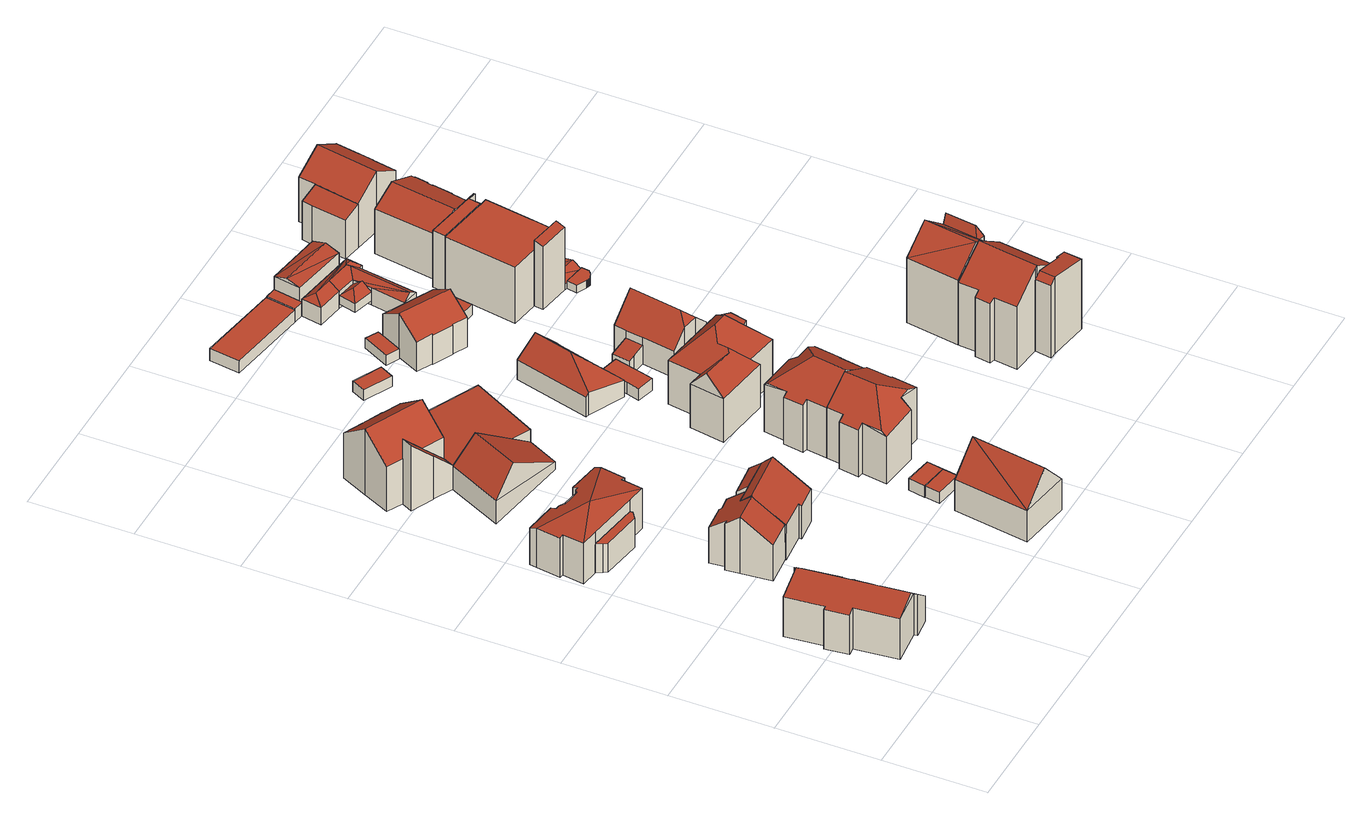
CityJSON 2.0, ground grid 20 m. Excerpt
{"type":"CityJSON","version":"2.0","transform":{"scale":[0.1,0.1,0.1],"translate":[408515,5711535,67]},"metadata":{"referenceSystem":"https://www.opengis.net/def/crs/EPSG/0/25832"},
"CityObjects":{
"building1":{"type":"Building","attributes":{"Gemeindeschluessel":"05978036","Geometrietyp2DReferenz":"3000","function":"31001_1000","roofType":"5000","measuredHeight":10},"geometry":[{"type":"MultiSurface","lod":"2","boundaries":[[[0,1,2,3]],[[1,4,5,2]],[[4,6,7,5]],[[6,8,9,7]],[[8,10,11,9]],[[10,12,13,11]],[[12,14,15,13]],[[14,16,17,15]],[[16,18,19,17]],[[18,20,21,19]],[[20,22,23,21]],[[22,24,25,23]],[[24,26,27,25]],[[26,28,29,27]],[[28,30,31,29]],[[30,32,33,31]],[[32,34,35,33]],[[34,36,37,35]],[[36,38,39,37]],[[38,40,41,39]],[[40,42,43,41]],[[42,0,3,43]],[[24,22,44,45,32,30,28,26]],[[44,20,18,16,14,12,10,8,6,4,1,0,42,40,38,36,34,45]],[[22,20,44]],[[34,32,45]],[[3,2,5,7,9,11,13,15,17,19,21,23,25,27,29,31,33,35,37,39,41,43]]],"semantics":{"surfaces":[{"type":"WallSurface"},{"type":"RoofSurface"},{"type":"GroundSurface"}],"values":[0,0,0,0,0,0,0,0,0,0,0,0,0,0,0,0,0,0,0,0,0,0,1,1,0,0,2]}}]},
"building2":{"type":"Building","attributes":{"Gemeindeschluessel":"05978036","Geometrietyp2DReferenz":"3000","function":"31001_1000"},"children":["building2-1","building2-2"]},
"building2-1":{"type":"BuildingPart","attributes":{"roofType":"1000","measuredHeight":6.29},"parents":["building2"],"geometry":[{"type":"MultiSurface","lod":"2","boundaries":[[[46,47,48,49]],[[47,50,51,48]],[[50,52,53,51]],[[52,54,55,53]],[[54,56,57,55]],[[56,54,52,50,47,46]],[[49,48,51,53,55,57]],[[49,57,56,46]]],"semantics":{"surfaces":[{"type":"WallSurface"},{"type":"RoofSurface"},{"type":"GroundSurface"},{"type":"ClosureSurface"}],"values":[0,0,0,0,0,1,2,3]}}]},
"building2-2":{"type":"BuildingPart","attributes":{"roofType":"3500","measuredHeight":10.46},"parents":["building2"],"geometry":[{"type":"MultiSurface","lod":"2","boundaries":[[[58,59,60,61]],[[59,62,63,60]],[[62,64,65,63]],[[64,66,67,65]],[[66,68,69,67]],[[68,70,71,69]],[[70,72,73,71]],[[72,74,75,73]],[[74,76,77,75]],[[76,78,79,77]],[[78,80,81,79]],[[80,82,46,49,81]],[[83,84,85,57,56]],[[84,86,87,85]],[[86,88,89,87]],[[88,90,91,89]],[[90,92,93,91]],[[92,94,95,93]],[[94,58,61,95]],[[80,78,76,74,96]],[[84,83,82,80,96]],[[90,88,86,84,96]],[[74,72,70,68,66,64,62,59,58,94,92,90,96]],[[61,60,63,65,67,69,71,73,75,77,79,81,49,57,85,87,89,91,93,95]],[[56,46,82,83]],[[56,57,49,46]]],"semantics":{"surfaces":[{"type":"WallSurface"},{"type":"RoofSurface"},{"type":"GroundSurface"},{"type":"ClosureSurface"}],"values":[0,0,0,0,0,0,0,0,0,0,0,0,0,0,0,0,0,0,0,1,1,1,1,2,0,3]}}]},
"building3":{"type":"Building","attributes":{"Gemeindeschluessel":"05978036","Geometrietyp2DReferenz":"3000","function":"31001_1000"},"children":["building3-1","building3-2","building3-3"]},
"building3-1":{"type":"BuildingPart","attributes":{"roofType":"3100","measuredHeight":12.29},"parents":["building3"],"geometry":[{"type":"MultiSurface","lod":"2","boundaries":[[[97,98,99,100]],[[98,101,102,99]],[[101,103,104,102]],[[103,105,106,104]],[[105,107,108,106]],[[109,110,111,112]],[[113,114,115,107,105,103,101,98]],[[98,97,110,109,116,117,113]],[[111,100,99,102,104,106,108,118,119,120,121,112]],[[110,97,100,111]],[[115,122,118,108,107]],[[123,114,113]],[[120,119,114,123]],[[119,118,122,115,114]],[[117,123,113]],[[120,123,117,116,121]],[[112,121,116,109]]],"semantics":{"surfaces":[{"type":"WallSurface"},{"type":"RoofSurface"},{"type":"GroundSurface"},{"type":"ClosureSurface"}],"values":[0,0,0,0,0,0,1,1,2,3,0,0,3,3,0,3,3]}}]},
"building3-2":{"type":"BuildingPart","attributes":{"roofType":"3100","measuredHeight":12.24},"parents":["building3"],"geometry":[{"type":"MultiSurface","lod":"2","boundaries":[[[124,125,126,127]],[[125,128,129,126]],[[128,130,131,129]],[[130,132,109,112,131]],[[122,133,134,118]],[[133,135,136,134]],[[135,137,138,136]],[[137,139,140,138]],[[139,124,127,140]],[[135,133,122,115,114]],[[114,123,117,141,132,130,128,125,124,139,137,135]],[[127,126,129,131,112,121,120,119,118,134,136,138,140]],[[141,116,109,132]],[[116,121,112,109]],[[117,116,141]],[[119,120,123,114]],[[120,121,116,117,123]],[[118,119,114,115,122]]],"semantics":{"surfaces":[{"type":"WallSurface"},{"type":"RoofSurface"},{"type":"GroundSurface"},{"type":"ClosureSurface"}],"values":[0,0,0,0,0,0,0,0,0,1,1,2,0,3,0,3,3,3]}}]},
"building3-3":{"type":"BuildingPart","attributes":{"roofType":"2100","measuredHeight":10.55},"parents":["building3"],"geometry":[{"type":"MultiSurface","lod":"2","boundaries":[[[142,97,100,143]],[[110,144,145,111]],[[144,142,143,145]],[[144,110,97,142]],[[143,100,111,145]],[[110,111,100,97]]],"semantics":{"surfaces":[{"type":"WallSurface"},{"type":"RoofSurface"},{"type":"GroundSurface"},{"type":"ClosureSurface"}],"values":[0,0,0,1,2,3]}}]},
"building4":{"type":"Building","attributes":{"Gemeindeschluessel":"05978036","Geometrietyp2DReferenz":"3000","function":"31001_1100"},"children":["building4-1","building4-2"]},
"building4-1":{"type":"BuildingPart","attributes":{"roofType":"3100","measuredHeight":14.4},"parents":["building4"],"geometry":[{"type":"MultiSurface","lod":"2","boundaries":[[[146,147,148,149]],[[147,150,151,148]],[[150,152,153,151]],[[152,154,155,153]],[[154,156,157,155]],[[156,158,159,160,157]],[[161,162,163,164]],[[162,165,166,163]],[[165,167,168,166]],[[167,169,170,168]],[[169,146,149,170]],[[165,162,161,171,158,156]],[[156,154,152,150,147,146,169,167,165]],[[149,148,151,153,155,157,160,164,163,166,168,170]],[[171,159,158]],[[164,160,159,171,161]]],"semantics":{"surfaces":[{"type":"WallSurface"},{"type":"RoofSurface"},{"type":"GroundSurface"},{"type":"ClosureSurface"}],"values":[0,0,0,0,0,0,0,0,0,0,0,1,1,2,0,3]}}]},
"building4-2":{"type":"BuildingPart","attributes":{"roofType":"2100","measuredHeight":14.18},"parents":["building4"],"geometry":[{"type":"MultiSurface","lod":"2","boundaries":[[[159,172,173,160]],[[172,174,175,173]],[[174,176,177,175]],[[176,178,179,177]],[[178,180,161,164,179]],[[180,178,176,174,172,159,171]],[[160,173,175,177,179,164]],[[171,161,180]],[[159,160,164,161,171]]],"semantics":{"surfaces":[{"type":"WallSurface"},{"type":"RoofSurface"},{"type":"GroundSurface"},{"type":"ClosureSurface"}],"values":[0,0,0,0,0,1,2,0,3]}}]},
"building5":{"type":"Building","attributes":{"Gemeindeschluessel":"05978036","Geometrietyp2DReferenz":"3000","function":"31001_2000","roofType":"3100","measuredHeight":9.88},"geometry":[{"type":"MultiSurface","lod":"2","boundaries":[[[181,182,183,184]],[[182,185,186,183]],[[185,187,173,186]],[[187,181,184,173]],[[185,182,188]],[[181,187,189]],[[182,181,189,188]],[[187,185,188,189]],[[184,183,186,173]]],"semantics":{"surfaces":[{"type":"WallSurface"},{"type":"RoofSurface"},{"type":"GroundSurface"}],"values":[0,0,0,0,0,0,1,1,2]}}]},
"building6":{"type":"Building","attributes":{"Gemeindeschluessel":"05978036","Geometrietyp2DReferenz":"3000","function":"31001_1000","roofType":"3100","measuredHeight":12.76},"geometry":[{"type":"MultiSurface","lod":"2","boundaries":[[[190,191,192,193]],[[191,194,195,192]],[[194,196,197,195]],[[196,190,193,197]],[[194,191,198]],[[190,196,199]],[[198,190,199]],[[190,198,191]],[[194,199,196]],[[199,194,198]],[[193,192,195,197]]],"semantics":{"surfaces":[{"type":"WallSurface"},{"type":"RoofSurface"},{"type":"GroundSurface"}],"values":[0,0,0,0,0,0,1,1,1,1,2]}}]},
"building7":{"type":"Building","attributes":{"Gemeindeschluessel":"05978036","Geometrietyp2DReferenz":"3000","function":"31001_2000","roofType":"2100","measuredHeight":5.09},"geometry":[{"type":"MultiSurface","lod":"2","boundaries":[[[200,201,155,173]],[[201,202,203,155]],[[202,204,184,203]],[[204,200,173,184]],[[204,202,201,200]],[[155,203,184,173]]],"semantics":{"surfaces":[{"type":"WallSurface"},{"type":"RoofSurface"},{"type":"GroundSurface"}],"values":[0,0,0,0,1,2]}}]},
"building8":{"type":"Building","attributes":{"Gemeindeschluessel":"05978036","Geometrietyp2DReferenz":"3000","function":"31001_2460","roofType":"1000","measuredHeight":2.34},"geometry":[{"type":"MultiSurface","lod":"2","boundaries":[[[205,206,207,208]],[[206,209,210,207]],[[209,211,212,210]],[[211,205,208,212]],[[211,209,206,205]],[[208,207,210,212]]],"semantics":{"surfaces":[{"type":"WallSurface"},{"type":"RoofSurface"},{"type":"GroundSurface"}],"values":[0,0,0,0,1,2]}}]},
"building9":{"type":"Building","attributes":{"Gemeindeschluessel":"05978036","Geometrietyp2DReferenz":"3000","function":"31001_2460","roofType":"1000","measuredHeight":2.54},"geometry":[{"type":"MultiSurface","lod":"2","boundaries":[[[205,213,214,215]],[[213,216,217,214]],[[216,206,218,217]],[[206,205,215,218]],[[206,216,213,205]],[[215,214,217,218]]],"semantics":{"surfaces":[{"type":"WallSurface"},{"type":"RoofSurface"},{"type":"GroundSurface"}],"values":[0,0,0,0,1,2]}}]},
"building10":{"type":"Building","attributes":{"Gemeindeschluessel":"05978036","Geometrietyp2DReferenz":"3000","function":"31001_1000","roofType":"5000","measuredHeight":15.28},"geometry":[{"type":"MultiSurface","lod":"2","boundaries":[[[219,220,221,222]],[[220,223,224,221]],[[223,225,226,224]],[[225,227,228,226]],[[227,229,230,228]],[[229,231,232,230]],[[231,233,234,232]],[[233,235,236,234]],[[235,237,238,236]],[[237,239,240,238]],[[239,241,242,240]],[[241,219,222,242]],[[229,243,244,245,233,231]],[[223,220,246,244,243,227,225]],[[235,245,244,246,219,241,239,237]],[[220,219,246]],[[229,227,243]],[[235,233,245]],[[222,221,224,226,228,230,232,234,236,238,240,242]]],"semantics":{"surfaces":[{"type":"WallSurface"},{"type":"RoofSurface"},{"type":"GroundSurface"}],"values":[0,0,0,0,0,0,0,0,0,0,0,0,1,1,1,0,0,0,2]}}]},
"building11":{"type":"Building","attributes":{"Gemeindeschluessel":"05978036","Geometrietyp2DReferenz":"3000","function":"31001_2460","roofType":"1000","measuredHeight":2.33},"geometry":[{"type":"MultiSurface","lod":"2","boundaries":[[[247,248,249,250]],[[248,251,252,249]],[[251,253,254,252]],[[253,247,250,254]],[[253,251,248,247]],[[250,249,252,254]]],"semantics":{"surfaces":[{"type":"WallSurface"},{"type":"RoofSurface"},{"type":"GroundSurface"}],"values":[0,0,0,0,1,2]}}]},
"building12":{"type":"Building","attributes":{"Gemeindeschluessel":"05978036","Geometrietyp2DReferenz":"3000","function":"31001_1000","roofType":"5000","measuredHeight":15.39},"geometry":[{"type":"MultiSurface","lod":"2","boundaries":[[[255,256,257,222]],[[256,258,259,257]],[[258,260,261,259]],[[260,262,263,261]],[[262,264,265,263]],[[264,266,267,265]],[[266,268,269,267]],[[268,270,271,269]],[[270,272,273,271]],[[272,274,275,273]],[[274,276,221,275]],[[276,255,222,221]],[[277,278,268,266,264,279]],[[280,277,279,262,260,258,256,255]],[[274,272,270,278,277,280,276]],[[270,268,278]],[[255,276,280]],[[264,262,279]],[[222,257,259,261,263,265,267,269,271,273,275,221]]],"semantics":{"surfaces":[{"type":"WallSurface"},{"type":"RoofSurface"},{"type":"GroundSurface"}],"values":[0,0,0,0,0,0,0,0,0,0,0,0,1,1,1,0,0,0,2]}}]},
"building13":{"type":"Building","attributes":{"Gemeindeschluessel":"05978036","Geometrietyp2DReferenz":"3000","function":"31001_1000","roofType":"5000","measuredHeight":8.28},"geometry":[{"type":"MultiSurface","lod":"2","boundaries":[[[281,282,283,284]],[[282,285,286,283]],[[285,287,288,286]],[[287,289,290,288]],[[289,291,292,290]],[[291,293,294,292]],[[293,295,296,294]],[[295,297,298,296]],[[297,299,300,298]],[[299,301,302,300]],[[301,281,284,302]],[[297,295,293,303]],[[293,291,289,287,285,282,303]],[[282,281,301,299,297,303]],[[284,283,286,288,290,292,294,296,298,300,302]]],"semantics":{"surfaces":[{"type":"WallSurface"},{"type":"RoofSurface"},{"type":"GroundSurface"}],"values":[0,0,0,0,0,0,0,0,0,0,0,1,1,1,2]}}]},
"building14":{"type":"Building","attributes":{"Gemeindeschluessel":"05978036","Geometrietyp2DReferenz":"3000","function":"31001_1000","roofType":"5000","measuredHeight":16.11},"geometry":[{"type":"MultiSurface","lod":"2","boundaries":[[[304,305,306,307]],[[305,308,309,306]],[[308,310,311,309]],[[310,312,313,311]],[[312,314,315,313]],[[314,316,317,315]],[[316,318,319,317]],[[318,320,321,319]],[[320,322,323,321]],[[322,324,325,323]],[[324,326,327,325]],[[326,304,307,327]],[[328,329,326,324]],[[328,324,322]],[[330,329,328,322,320]],[[331,330,320,318]],[[332,333,331,318,316]],[[334,332,316,314]],[[335,336,334,314,312]],[[335,312,310]],[[337,336,335,310,308]],[[337,308,305]],[[333,332,334,336,337,305,304]],[[329,330,331,333,304,326]],[[307,306,309,311,313,315,317,319,321,323,325,327]]],"semantics":{"surfaces":[{"type":"WallSurface"},{"type":"RoofSurface"},{"type":"GroundSurface"}],"values":[0,0,0,0,0,0,0,0,0,0,0,0,1,0,1,1,1,1,1,1,1,1,1,1,2]}}]},
"building15":{"type":"Building","attributes":{"Gemeindeschluessel":"05978036","Geometrietyp2DReferenz":"3000","function":"51009_1611","roofType":"1000","measuredHeight":2.61},"geometry":[{"type":"MultiSurface","lod":"2","boundaries":[[[338,339,340,341]],[[339,342,343,340]],[[342,344,345,343]],[[344,346,347,345]],[[346,348,349,347]],[[348,338,341,349]],[[348,346,344,342,339,338]],[[341,340,343,345,347,349]]],"semantics":{"surfaces":[{"type":"WallSurface"},{"type":"RoofSurface"},{"type":"GroundSurface"}],"values":[0,0,0,0,0,0,1,2]}}]},
"building16":{"type":"Building","attributes":{"Gemeindeschluessel":"05978036","Geometrietyp2DReferenz":"3000","function":"31001_2460","roofType":"1000","measuredHeight":2.19},"geometry":[{"type":"MultiSurface","lod":"2","boundaries":[[[350,351,352,353]],[[351,354,355,352]],[[354,356,357,355]],[[356,358,359,357]],[[358,350,353,359]],[[358,356,354,351,350]],[[353,352,355,357,359]]],"semantics":{"surfaces":[{"type":"WallSurface"},{"type":"RoofSurface"},{"type":"GroundSurface"}],"values":[0,0,0,0,0,1,2]}}]},
"building17":{"type":"Building","attributes":{"Gemeindeschluessel":"05978036","Geometrietyp2DReferenz":"3000","function":"31001_2460"},"children":["building17-1","building17-2"]},
"building17-1":{"type":"BuildingPart","attributes":{"roofType":"1000","measuredHeight":2.81},"parents":["building17"],"geometry":[{"type":"MultiSurface","lod":"2","boundaries":[[[360,361,362,363,364]],[[361,365,366,362]],[[365,367,368,366]],[[367,369,370,368]],[[369,371,372,373,370]],[[369,367,365,361,360,371]],[[373,363,362,366,368,370]],[[364,372,371,360]],[[364,363,373,372]]],"semantics":{"surfaces":[{"type":"WallSurface"},{"type":"RoofSurface"},{"type":"GroundSurface"},{"type":"ClosureSurface"}],"values":[0,0,0,0,0,1,2,0,3]}}]},
"building17-2":{"type":"BuildingPart","attributes":{"roofType":"1000","measuredHeight":2.6},"parents":["building17"],"geometry":[{"type":"MultiSurface","lod":"2","boundaries":[[[374,375,376,377]],[[375,378,379,376]],[[378,364,363,379]],[[372,374,377,373]],[[372,364,378,375,374]],[[377,376,379,363,373]],[[373,363,364,372]]],"semantics":{"surfaces":[{"type":"WallSurface"},{"type":"RoofSurface"},{"type":"GroundSurface"},{"type":"ClosureSurface"}],"values":[0,0,0,0,1,2,3]}}]},
"building18":{"type":"Building","attributes":{"Gemeindeschluessel":"05978036","Geometrietyp2DReferenz":"3000","function":"31001_1000","roofType":"3100","measuredHeight":9.68},"geometry":[{"type":"MultiSurface","lod":"2","boundaries":[[[380,381,382,383]],[[381,384,385,382]],[[384,386,387,385]],[[386,388,389,387]],[[388,390,391,389]],[[390,392,393,391]],[[392,394,395,393]],[[394,396,397,395]],[[396,398,399,397]],[[398,380,383,399]],[[394,392,390,388]],[[388,386,384,381,380,398,396,394]],[[383,382,385,387,389,391,393,395,397,399]]],"semantics":{"surfaces":[{"type":"WallSurface"},{"type":"RoofSurface"},{"type":"GroundSurface"}],"values":[0,0,0,0,0,0,0,0,0,0,1,1,2]}}]},
"building19":{"type":"Building","attributes":{"Gemeindeschluessel":"05978036","Geometrietyp2DReferenz":"3000","function":"31001_1100"},"children":["building19-1","building19-2"]},
"building19-1":{"type":"BuildingPart","attributes":{"roofType":"2100","measuredHeight":4.15},"parents":["building19"],"geometry":[{"type":"MultiSurface","lod":"2","boundaries":[[[400,401,402,403]],[[401,404,405,402]],[[404,406,407,405]],[[406,408,409,407]],[[408,410,411,409]],[[410,408,406,404,401,400]],[[403,402,405,407,409,411]],[[400,403,411,410]]],"semantics":{"surfaces":[{"type":"WallSurface"},{"type":"RoofSurface"},{"type":"GroundSurface"},{"type":"ClosureSurface"}],"values":[0,0,0,0,0,1,2,3]}}]},
"building19-2":{"type":"BuildingPart","attributes":{"roofType":"9999","measuredHeight":10.73},"parents":["building19"],"geometry":[{"type":"MultiSurface","lod":"2","boundaries":[[[412,411,410]],[[412,413,414,411]],[[413,415,416,414]],[[415,417,418,416]],[[417,419,420,418]],[[419,421,422,420]],[[421,423,424,422]],[[423,425,426,424]],[[425,427,403,426]],[[427,400,403]],[[423,421,428]],[[421,419,417,415,428]],[[415,413,412,427,425,423,428]],[[411,414,416,418,420,422,424,426,403]],[[412,410,400,427]],[[410,411,403,400]]],"semantics":{"surfaces":[{"type":"WallSurface"},{"type":"RoofSurface"},{"type":"GroundSurface"},{"type":"ClosureSurface"}],"values":[0,0,0,0,0,0,0,0,0,0,1,1,1,2,0,3]}}]},
"building20":{"type":"Building","attributes":{"Gemeindeschluessel":"05978036","Geometrietyp2DReferenz":"3000","function":"31001_9998","roofType":"5000","measuredHeight":5.12},"geometry":[{"type":"MultiSurface","lod":"2","boundaries":[[[429,430,368,370]],[[430,431,432,368]],[[431,433,434,432]],[[433,435,436,434]],[[435,437,438,436]],[[437,439,440,438]],[[439,441,442,440]],[[441,443,444,442]],[[443,445,446,444]],[[445,447,448,446]],[[447,429,370,448]],[[449,450,447,445]],[[451,452,449,445,443]],[[443,453,451]],[[441,453,443]],[[453,441,439]],[[453,439,437]],[[454,452,451,453,437,435]],[[455,454,435,433]],[[455,433,431]],[[431,454,455]],[[454,449,452]],[[431,449,454]],[[431,450,449]],[[430,450,431]],[[450,430,429]],[[450,429,447]],[[370,368,432,434,436,438,440,442,444,446,448]]],"semantics":{"surfaces":[{"type":"WallSurface"},{"type":"RoofSurface"},{"type":"GroundSurface"}],"values":[0,0,0,0,0,0,0,0,0,0,0,1,1,1,1,1,0,1,1,1,1,1,1,1,1,1,1,2]}}]},
"building21":{"type":"Building","attributes":{"Gemeindeschluessel":"05978036","Geometrietyp2DReferenz":"3000","function":"31001_9998","roofType":"5000","measuredHeight":3.4},"geometry":[{"type":"MultiSurface","lod":"2","boundaries":[[[456,457,458,459]],[[457,460,461,458]],[[460,462,463,461]],[[462,456,459,463]],[[464,465,462,460]],[[464,460,457]],[[465,464,457,456]],[[465,456,462]],[[459,458,461,463]]],"semantics":{"surfaces":[{"type":"WallSurface"},{"type":"RoofSurface"},{"type":"GroundSurface"}],"values":[0,0,0,0,1,0,1,1,2]}}]},
"building22":{"type":"Building","attributes":{"Gemeindeschluessel":"05978036","Geometrietyp2DReferenz":"3000","function":"31001_2460","roofType":"1000","measuredHeight":2.26},"geometry":[{"type":"MultiSurface","lod":"2","boundaries":[[[466,467,468,469]],[[467,470,471,468]],[[470,472,473,471]],[[472,466,469,473]],[[472,470,467,466]],[[469,468,471,473]]],"semantics":{"surfaces":[{"type":"WallSurface"},{"type":"RoofSurface"},{"type":"GroundSurface"}],"values":[0,0,0,0,1,2]}}]},
"building23":{"type":"Building","attributes":{"Gemeindeschluessel":"05978036","Geometrietyp2DReferenz":"3000","function":"31001_1000","roofType":"3100","measuredHeight":6.5},"geometry":[{"type":"MultiSurface","lod":"2","boundaries":[[[474,475,476,362]],[[475,477,478,476]],[[477,479,366,478]],[[479,474,362,366]],[[477,475,480]],[[474,479,481]],[[474,480,475]],[[480,474,481]],[[481,477,480]],[[477,481,479]],[[362,476,478,366]]],"semantics":{"surfaces":[{"type":"WallSurface"},{"type":"RoofSurface"},{"type":"GroundSurface"}],"values":[0,0,0,0,0,0,1,1,1,1,2]}}]},
"building24":{"type":"Building","attributes":{"Gemeindeschluessel":"05978036","Geometrietyp2DReferenz":"3000","function":"31001_1100"},"children":["building24-1","building24-2"]},
"building24-1":{"type":"BuildingPart","attributes":{"roofType":"3100","measuredHeight":16.78},"parents":["building24"],"geometry":[{"type":"MultiSurface","lod":"2","boundaries":[[[482,483,484,485,486]],[[483,487,488,484]],[[487,489,490,488]],[[489,491,492,490]],[[491,493,494,492]],[[489,487,483,482,495,496,497]],[[497,498,493,491,489]],[[499,500,485,484,488,490,492,494,501]],[[495,502,496]],[[502,500,499,497,496]],[[486,502,495,482]],[[486,485,500,502]],[[499,501,498,497]],[[501,494,493,498]]],"semantics":{"surfaces":[{"type":"WallSurface"},{"type":"RoofSurface"},{"type":"GroundSurface"},{"type":"ClosureSurface"}],"values":[0,0,0,0,0,1,1,2,0,3,0,3,3,3]}}]},
"building24-2":{"type":"BuildingPart","attributes":{"roofType":"3100","measuredHeight":18.46},"parents":["building24"],"geometry":[{"type":"MultiSurface","lod":"2","boundaries":[[[503,504,505,506]],[[504,507,508,505]],[[507,509,510,508]],[[509,511,512,510]],[[511,513,514,512]],[[513,515,516,514]],[[515,517,518,516]],[[517,486,485,518]],[[519,520,521,494,493]],[[520,503,506,521]],[[522,496,502,486,517,515,513]],[[513,511,509,507,504,503,520,519,522]],[[506,505,508,510,512,514,516,518,485,500,499,501,494,521]],[[502,500,485,486]],[[498,497,496,522]],[[499,500,502,496,497]],[[501,499,497,498]],[[519,493,498,522]],[[501,498,493,494]]],"semantics":{"surfaces":[{"type":"WallSurface"},{"type":"RoofSurface"},{"type":"GroundSurface"},{"type":"ClosureSurface"}],"values":[0,0,0,0,0,0,0,0,0,0,1,1,2,3,0,3,3,0,3]}}]},
"building25":{"type":"Building","attributes":{"Gemeindeschluessel":"05978036","Geometrietyp2DReferenz":"3000","function":"31001_1000"},"children":["building25-1","building25-2","building25-3","building25-4","building25-5"]},
"building25-1":{"type":"BuildingPart","attributes":{"roofType":"2100","measuredHeight":14.32},"parents":["building25"],"geometry":[{"type":"MultiSurface","lod":"2","boundaries":[[[523,524,525,526,527]],[[524,528,529,530,525]],[[528,524,523,531]],[[532,526,525,530]],[[523,527,533,534,531]],[[527,526,532,535]],[[527,535,533]],[[534,529,528,531]],[[534,533,535,532,530,529]]],"semantics":{"surfaces":[{"type":"WallSurface"},{"type":"RoofSurface"},{"type":"GroundSurface"},{"type":"ClosureSurface"}],"values":[0,0,1,2,0,3,3,0,3]}}]},
"building25-2":{"type":"BuildingPart","attributes":{"roofType":"1000","measuredHeight":1.64},"parents":["building25"],"geometry":[{"type":"MultiSurface","lod":"2","boundaries":[[[536,537,538,539]],[[537,540,541,538]],[[540,542,543,541]],[[542,544,545,543]],[[544,546,547,545]],[[546,548,549,547]],[[548,550,551,549]],[[550,552,553,554,551]],[[555,556,557,558,559]],[[556,560,561,557]],[[560,562,563,561]],[[562,564,565,563]],[[564,566,567,565]],[[566,568,569,567]],[[568,570,571,569]],[[570,572,573,571]],[[572,574,575,573]],[[574,536,539,575]],[[574,572,570,568,566,564,562,560,556,555,552,550,548,546,544,542,540,537,536]],[[539,538,541,543,545,547,549,551,554,558,557,561,563,565,567,569,571,573,575]],[[559,553,552,555]],[[559,558,554,553]]],"semantics":{"surfaces":[{"type":"WallSurface"},{"type":"RoofSurface"},{"type":"GroundSurface"},{"type":"ClosureSurface"}],"values":[0,0,0,0,0,0,0,0,0,0,0,0,0,0,0,0,0,0,1,2,0,3]}}]},
"building25-3":{"type":"BuildingPart","attributes":{"roofType":"1000","measuredHeight":12.23},"parents":["building25"],"geometry":[{"type":"MultiSurface","lod":"2","boundaries":[[[576,577,578,579,580]],[[529,581,582,530]],[[581,583,584,582]],[[585,576,580,586]],[[585,583,581,529,534,577,576]],[[580,579,532,530,582,584,586]],[[533,587,578,577,534]],[[579,578,535,532]],[[535,578,587,533]],[[530,532,535,533,534,529]],[[586,584,583,585]]],"semantics":{"surfaces":[{"type":"WallSurface"},{"type":"RoofSurface"},{"type":"GroundSurface"},{"type":"ClosureSurface"}],"values":[0,0,0,0,1,2,0,3,3,3,3]}}]},
"building25-4":{"type":"BuildingPart","attributes":{"roofType":"1000","measuredHeight":12.43},"parents":["building25"],"geometry":[{"type":"MultiSurface","lod":"2","boundaries":[[[588,589,590,591]],[[589,592,593,590]],[[592,594,595,593]],[[594,596,585,586,595]],[[597,598,599,584,583]],[[598,588,591,599]],[[598,597,596,594,592,589,588]],[[591,590,593,595,586,584,599]],[[583,585,596,597]],[[583,584,586,585]]],"semantics":{"surfaces":[{"type":"WallSurface"},{"type":"RoofSurface"},{"type":"GroundSurface"},{"type":"ClosureSurface"}],"values":[0,0,0,0,0,0,1,2,0,3]}}]},
"building25-5":{"type":"BuildingPart","attributes":{"roofType":"3100","measuredHeight":2.37},"parents":["building25"],"geometry":[{"type":"MultiSurface","lod":"2","boundaries":[[[600,559,558,601]],[[553,527,526,554]],[[578,600,601,579]],[[578,602,600]],[[602,578,587]],[[587,559,602]],[[559,587,533,527,553]],[[600,602,559]],[[601,558,554,526,532,579]],[[554,558,559,553]],[[532,526,527,535]],[[579,532,535,578]],[[527,533,535]],[[535,533,587,578]]],"semantics":{"surfaces":[{"type":"WallSurface"},{"type":"RoofSurface"},{"type":"GroundSurface"},{"type":"ClosureSurface"}],"values":[0,0,0,1,1,1,1,0,2,3,3,3,3,3]}}]},
"building26":{"type":"Building","attributes":{"Gemeindeschluessel":"05978036","Geometrietyp2DReferenz":"3000","function":"31001_1100"},"children":["building26-1","building26-2"]},
"building26-1":{"type":"BuildingPart","attributes":{"roofType":"5000","measuredHeight":15.78},"parents":["building26"],"geometry":[{"type":"MultiSurface","lod":"2","boundaries":[[[603,604,605,606]],[[604,607,608,605]],[[607,609,610,608]],[[609,611,612,610]],[[611,613,614,612]],[[613,615,616,614]],[[617,618,619,620]],[[618,603,606,619]],[[615,613,621]],[[613,611,609,607,604,603,618,621]],[[618,617,615,621]],[[606,605,608,610,612,614,616,620,619]],[[620,616,615,617]]],"semantics":{"surfaces":[{"type":"WallSurface"},{"type":"RoofSurface"},{"type":"GroundSurface"},{"type":"ClosureSurface"}],"values":[0,0,0,0,0,0,0,0,1,1,1,2,3]}}]},
"building26-2":{"type":"BuildingPart","attributes":{"roofType":"3100","measuredHeight":18.62},"parents":["building26"],"geometry":[{"type":"MultiSurface","lod":"2","boundaries":[[[622,623,617,620,624]],[[625,626,516,616,615]],[[626,627,512,516]],[[627,622,624,512]],[[622,628,629]],[[628,622,627]],[[629,626,625,623]],[[626,629,628]],[[626,628,627]],[[622,629,623]],[[624,620,616,516,512]],[[615,617,623,625]],[[615,616,620,617]]],"semantics":{"surfaces":[{"type":"WallSurface"},{"type":"RoofSurface"},{"type":"GroundSurface"},{"type":"ClosureSurface"}],"values":[0,0,0,0,1,1,1,1,0,0,2,0,3]}}]},
"building27":{"type":"Building","attributes":{"Gemeindeschluessel":"05978036","Geometrietyp2DReferenz":"3000","function":"31001_1000","roofType":"5000","measuredHeight":12.4},"geometry":[{"type":"MultiSurface","lod":"2","boundaries":[[[630,631,632,633]],[[631,634,635,632]],[[634,636,637,635]],[[636,638,639,637]],[[638,640,641,639]],[[640,642,643,641]],[[642,644,645,643]],[[644,646,647,645]],[[646,648,649,647]],[[648,650,651,649]],[[650,652,653,651]],[[652,654,655,653]],[[654,656,657,655]],[[656,630,633,657]],[[652,650,648,646,644,642,640,638,636,634,631,630]],[[630,656,654,652]],[[633,632,635,637,639,641,643,645,647,649,651,653,655,657]]],"semantics":{"surfaces":[{"type":"WallSurface"},{"type":"RoofSurface"},{"type":"GroundSurface"}],"values":[0,0,0,0,0,0,0,0,0,0,0,0,0,0,1,1,2]}}]},
"building28":{"type":"Building","attributes":{"Gemeindeschluessel":"05978036","Geometrietyp2DReferenz":"3000","function":"31001_1000"},"children":["building28-1","building28-2"]},
"building28-1":{"type":"BuildingPart","attributes":{"roofType":"2100","measuredHeight":9.59},"parents":["building28"],"geometry":[{"type":"MultiSurface","lod":"2","boundaries":[[[658,659,660,661]],[[659,662,663,660]],[[662,664,665,663]],[[664,666,667,665]],[[666,664,662,659,658]],[[661,660,663,665,667]],[[661,667,666,658]]],"semantics":{"surfaces":[{"type":"WallSurface"},{"type":"RoofSurface"},{"type":"GroundSurface"},{"type":"ClosureSurface"}],"values":[0,0,0,0,1,2,3]}}]},
"building28-2":{"type":"BuildingPart","attributes":{"roofType":"3100","measuredHeight":13.03},"parents":["building28"],"geometry":[{"type":"MultiSurface","lod":"2","boundaries":[[[668,669,670,671]],[[669,672,673,670]],[[672,674,675,673]],[[674,676,677,675]],[[676,678,679,677]],[[678,680,681,679]],[[680,682,683,681]],[[682,684,685,683]],[[684,686,658,661,685]],[[687,668,671,667,666]],[[684,682,680,678,676,674,672,669]],[[669,668,687,686,684]],[[671,670,673,675,677,679,681,683,685,661,667]],[[666,658,686,687]],[[666,667,661,658]]],"semantics":{"surfaces":[{"type":"WallSurface"},{"type":"RoofSurface"},{"type":"GroundSurface"},{"type":"ClosureSurface"}],"values":[0,0,0,0,0,0,0,0,0,0,1,1,2,0,3]}}]}
},
"vertices":[
[139,219,76],[157,221,61],[157,221,17],[139,219,17],[157,222,61],[157,222,17],[161,221,57],[161,221,17],[151,181,69],[151,181,17],[143,180,76],[143,180,17],[147,158,75],[147,158,17],[149,159,73],[149,159,17],[157,88,73],[157,88,17],[117,83,107],[117,83,17],[116,90,107],[116,90,17],[47,82,106],[47,82,17],[38,167,106],[38,167,17],[22,165,103],[22,165,17],[17,211,103],[17,211,17],[25,212,104],[25,212,17],[17,287,104],[17,287,17],[93,295,107],[93,295,17],[92,302,107],[92,302,17],[133,307,73],[133,307,17],[141,236,73],[141,236,17],[138,237,75],[138,237,17],[105,89,117],[82,294,117],
[147,636,71],[147,631,71],[147,631,8],[147,636,8],[133,621,71],[133,621,8],[54,633,71],[54,633,8],[49,640,71],[49,640,8],[43,652,71],[43,652,8],
[77,741,92],[85,740,92],[85,740,8],[77,741,8],[92,731,96],[92,731,8],[126,726,96],[126,726,8],[136,733,92],[136,733,8],[142,732,92],[142,732,8],[144,742,88],[144,742,8],[208,732,88],[208,732,8],[206,718,94],[206,718,8],[198,671,94],[198,671,8],[190,672,96],[190,672,8],[184,631,96],[184,631,8],[147,636,96],[43,652,96],[8,657,96],[8,657,8],[14,699,96],[14,699,8],[6,700,94],[6,700,8],[13,747,94],[13,747,8],[15,761,88],[15,761,8],[79,752,88],[79,752,8],[98,687,112],
[307,466,119],[309,446,137],[309,446,14],[307,466,14],[317,378,85],[317,378,14],[268,372,85],[268,372,14],[268,378,89],[268,378,14],[207,372,89],[207,372,14],[225,457,119],[240,459,119],[240,459,14],[225,457,14],[201,434,137],[201,433,136],[201,427,131],[199,455,119],[199,448,125],[207,374,14],[201,433,14],[201,434,14],[199,455,14],[207,374,91],[201,434,136],
[143,487,91],[195,492,91],[195,492,14],[143,487,14],[195,487,95],[195,487,14],[221,490,95],[221,490,14],[225,457,120],[147,368,91],[147,368,14],[141,427,136],[141,427,14],[138,454,115],[138,454,14],[146,455,115],[146,455,14],[199,455,120],
[304,488,102],[304,488,14],[237,480,102],[237,480,14],
[127,1129,104],[166,1110,105],[166,1110,8],[127,1129,8],[165,1109,106],[165,1109,8],[201,1092,106],[201,1092,8],[200,1092,106],[200,1092,8],[175,1039,152],[175,1039,8],[150,987,106],[150,987,60],[150,987,8],[68,1025,106],[38,1040,106],[38,1040,8],[68,1025,8],[63,1092,152],[63,1092,8],[88,1145,106],[88,1145,8],[126,1127,106],[126,1127,8],[108,1007,106],
[140,965,60],[140,965,8],[102,984,102],[102,984,8],[101,983,102],[101,983,8],[58,1004,150],[58,1004,8],[68,1025,150],
[292,892,25],[262,831,25],[262,831,8],[292,892,8],[88,859,59],[88,859,8],[140,965,59],[138,851,107],[184,944,107],
[551,154,82],[528,9,82],[528,9,14],[551,154,14],[425,25,82],[425,25,14],[448,171,82],[448,171,14],[477,17,141],[500,163,141],
[140,965,52],[200,1092,59],[353,1019,59],[353,1019,8],[292,892,52],
[458,232,39],[512,224,39],[512,224,15],[458,232,15],[507,193,39],[507,193,15],[453,202,39],[453,202,15],
[464,265,39],[464,265,14],[458,232,14],[518,256,39],[518,256,14],[512,224,14],
[483,428,123],[603,410,128],[603,410,12],[483,428,12],[597,362,128],[597,362,12],[601,362,126],[601,362,12],[594,312,126],[594,312,12],[544,318,139],[544,318,12],[541,297,121],[541,297,12],[465,307,115],[465,307,12],[472,356,123],[472,356,12],[461,358,114],[461,358,12],[467,397,114],[467,397,12],[478,395,123],[478,395,12],[567,315,140],[528,357,165],[467,317,123],[537,420,165],
[335,1172,38],[281,1199,38],[281,1199,15],[335,1172,15],[294,1226,38],[294,1226,15],[349,1199,38],[349,1199,15],
[483,428,122],[489,468,122],[489,468,12],[479,470,115],[479,470,12],[485,510,114],[485,510,12],[494,508,122],[494,508,12],[501,554,115],[501,554,12],[576,543,118],[576,543,12],[573,524,134],[573,524,12],[623,517,121],[623,517,12],[616,464,120],[616,464,12],[611,465,124],[611,465,12],[603,410,124],[550,484,166],[602,520,135],[499,546,122],[540,420,166],
[448,991,55],[482,974,95],[482,974,12],[448,991,12],[523,955,49],[523,955,12],[519,943,49],[519,943,12],[495,858,49],[495,858,12],[496,858,49],[496,858,12],[482,808,49],[482,808,12],[482,807,49],[482,807,12],[413,841,61],[413,841,12],[407,843,54],[407,843,12],[447,991,54],[447,991,12],[461,897,95],
[499,733,106],[643,712,106],[643,712,11],[499,733,11],[641,700,106],[641,700,11],[655,689,106],[655,689,11],[652,660,106],[652,660,11],[634,657,106],[634,657,11],[626,598,106],[626,598,11],[560,608,106],[560,608,11],[557,588,106],[557,588,11],[447,604,106],[447,604,11],[458,672,106],[458,672,11],[489,668,106],[489,668,11],[452,638,146],[518,628,146],[524,632,151],[527,653,151],[577,664,172],[548,668,172],[606,685,142],[632,679,131],[609,685,142],[610,688,139],
[482,780,40],[489,805,40],[489,805,14],[482,780,14],[502,858,40],[502,858,14],[537,849,40],[537,849,14],[524,797,40],[524,797,14],[517,771,40],[517,771,14],
[412,1195,32],[387,1208,32],[387,1208,10],[412,1195,10],[413,1260,32],[413,1260,10],[438,1247,32],[438,1247,10],[433,1236,32],[433,1236,10],
[429,1452,43],[452,1449,43],[452,1449,15],[429,1452,15],[429,1452,41],[443,1397,43],[443,1397,15],[442,1390,43],[442,1390,15],[439,1391,43],[439,1391,15],[420,1394,43],[420,1394,41],[420,1394,15],
[256,1421,41],[265,1480,41],[265,1480,15],[256,1421,15],[429,1453,41],[429,1453,15],
[458,1117,77],[420,1136,77],[420,1136,13],[458,1117,13],[421,1138,78],[421,1138,13],[391,1153,77],[391,1153,13],[412,1195,110],[412,1195,13],[433,1236,78],[433,1236,13],[529,1188,78],[529,1188,13],[508,1146,110],[508,1146,13],[487,1104,78],[487,1104,13],[459,1118,78],[459,1118,13],
[574,816,54],[548,820,49],[548,820,13],[574,816,13],[535,822,46],[535,822,13],[540,857,46],[540,857,13],[553,855,49],[553,855,13],[579,851,54],[579,851,13],
[579,851,71],[583,874,71],[583,874,13],[630,867,120],[630,867,13],[677,859,72],[677,859,13],[657,737,72],[657,737,13],[626,742,103],[626,742,13],[594,747,103],[594,747,13],[563,752,71],[563,752,13],[574,816,71],[613,764,120],
[439,1391,52],[442,1390,52],[569,1369,52],[569,1369,15],[564,1337,52],[564,1337,15],[556,1338,52],[556,1338,15],[538,1224,52],[538,1224,15],[504,1229,52],[504,1229,15],[516,1297,52],[516,1297,15],[522,1335,52],[522,1335,15],[484,1342,52],[484,1342,15],[431,1351,52],[431,1351,15],[487,1362,66],[449,1369,65],[541,1349,63],[538,1354,66],[521,1227,63],[543,1357,63],[554,1355,63],
[484,1342,44],[522,1335,44],[522,1335,25],[484,1342,25],[516,1297,44],[516,1297,25],[475,1308,44],[475,1308,25],[519,1316,59],[497,1321,58],
[530,1135,41],[539,1189,41],[539,1189,18],[530,1135,18],[571,1184,41],[571,1184,18],[562,1130,41],[562,1130,18],
[452,1449,71],[565,1431,71],[565,1431,15],[556,1377,71],[556,1377,15],[443,1397,71],[561,1404,80],[447,1423,80],
[961,225,170],[983,222,166],[983,222,13],[961,225,13],[961,225,150],[978,187,166],[978,187,13],[900,199,181],[900,199,13],[887,200,170],[887,200,13],[891,232,170],[891,232,13],[961,222,170],[925,227,177],[904,230,181],[897,231,175],[904,230,13],[961,222,13],[897,231,13],[961,222,150],
[840,285,149],[830,287,142],[830,287,13],[840,285,13],[835,318,142],[835,318,13],[846,317,150],[846,317,13],[850,357,150],[850,357,13],[914,349,197],[914,349,13],[961,343,162],[961,343,13],[977,340,150],[977,340,13],[891,232,193],[834,239,150],[834,239,13],[897,231,197],
[695,1020,150],[632,1031,150],[632,1031,13],[695,1020,13],[695,1020,25],[635,1049,156],[635,1049,135],[635,1049,13],[698,1038,156],[698,1038,13],[698,1038,36],[698,1038,135],[698,1038,25],
[727,988,29],[725,987,29],[725,987,13],[727,988,13],[723,987,29],[723,987,13],[721,988,29],[721,988,13],[719,988,29],[719,988,13],[718,989,29],[718,989,13],[716,989,29],[716,989,13],[697,999,29],[697,999,13],[701,1019,29],[701,1019,25],[701,1019,13],[744,1012,29],[742,997,29],[742,997,13],[744,1012,13],[744,1012,25],[741,996,29],[741,996,13],[739,995,29],[739,995,13],[738,993,29],[738,993,13],[737,993,29],[737,993,13],[736,992,29],[736,992,13],[734,991,29],[734,991,13],[732,990,29],[732,990,13],[730,989,29],[730,989,13],
[721,1181,135],[706,1086,135],[706,1086,25],[706,1086,13],[721,1181,13],[579,1058,135],[579,1058,13],[602,1200,135],[602,1200,13],[705,1183,135],[705,1183,13],[698,1039,37],
[620,1223,137],[724,1205,137],[724,1205,13],[620,1223,13],[724,1202,137],[724,1202,13],[709,1205,137],[709,1205,13],[705,1183,137],[602,1200,137],[606,1225,137],[606,1225,13],
[755,1077,25],[755,1077,13],[747,1030,37],
[1013,441,99],[1026,439,65],[1026,439,13],[1013,441,13],[1021,409,68],[1021,409,13],[990,413,146],[990,413,13],[985,378,146],[985,378,13],[985,373,146],[985,373,13],[965,376,146],[965,376,13],[975,446,146],[985,445,171],[985,445,13],[975,446,13],[976,384,171],
[866,461,154],[975,446,154],[866,461,13],[965,376,154],[961,343,154],[850,357,154],[906,350,199],[921,454,199],
[690,1342,141],[746,1332,115],[746,1332,17],[690,1342,17],[745,1325,115],[745,1325,17],[746,1325,115],[746,1325,17],[742,1300,115],[742,1300,17],[740,1300,115],[740,1300,17],[738,1289,115],[738,1289,17],[740,1289,115],[740,1289,17],[733,1249,115],[733,1249,17],[732,1249,115],[732,1249,17],[724,1205,115],[724,1205,17],[669,1214,141],[669,1214,17],[620,1223,116],[620,1223,17],[640,1350,115],[640,1350,17],
[643,1383,111],[608,1389,99],[608,1389,15],[643,1383,15],[619,1457,99],[619,1457,15],[623,1478,99],[623,1478,15],[659,1471,111],[659,1471,15],
[664,1504,112],[718,1495,146],[718,1495,15],[664,1504,15],[772,1485,112],[772,1485,15],[764,1438,112],[764,1438,15],[766,1437,110],[766,1437,15],[761,1411,110],[761,1411,15],[759,1411,112],[759,1411,15],[751,1364,112],[751,1364,15],[697,1374,146],[697,1374,15],[643,1383,112],[659,1471,112]
]}
